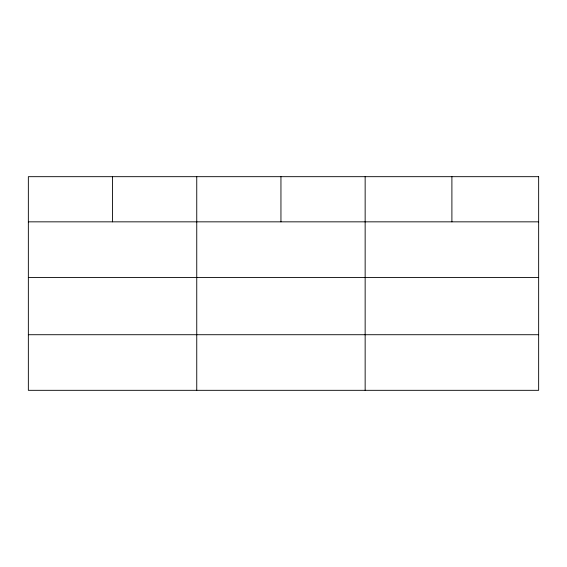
<?xml version="1.0" encoding="UTF-8"?>
<svg xmlns="http://www.w3.org/2000/svg" width="567" height="567" viewBox="0 0 567 567"><rect width="100%" height="100%" fill="white"/><g stroke="black" fill="none" stroke-linecap="round" stroke-linejoin="round"><path stroke-width="0.85" d="M28.35 221.839L538.65 221.839M28.35 277.433L538.65 277.433M28.35 334.721L538.65 334.721M451.899 176.677L451.899 221.839M365.148 176.677L365.148 390.323M280.948 176.677L280.948 221.839M196.749 176.677L196.749 390.323M112.55 176.677L112.55 221.839M538.65 176.677L28.35 176.677L28.35 390.323L538.65 390.323L538.65 176.677"/></g></svg>
